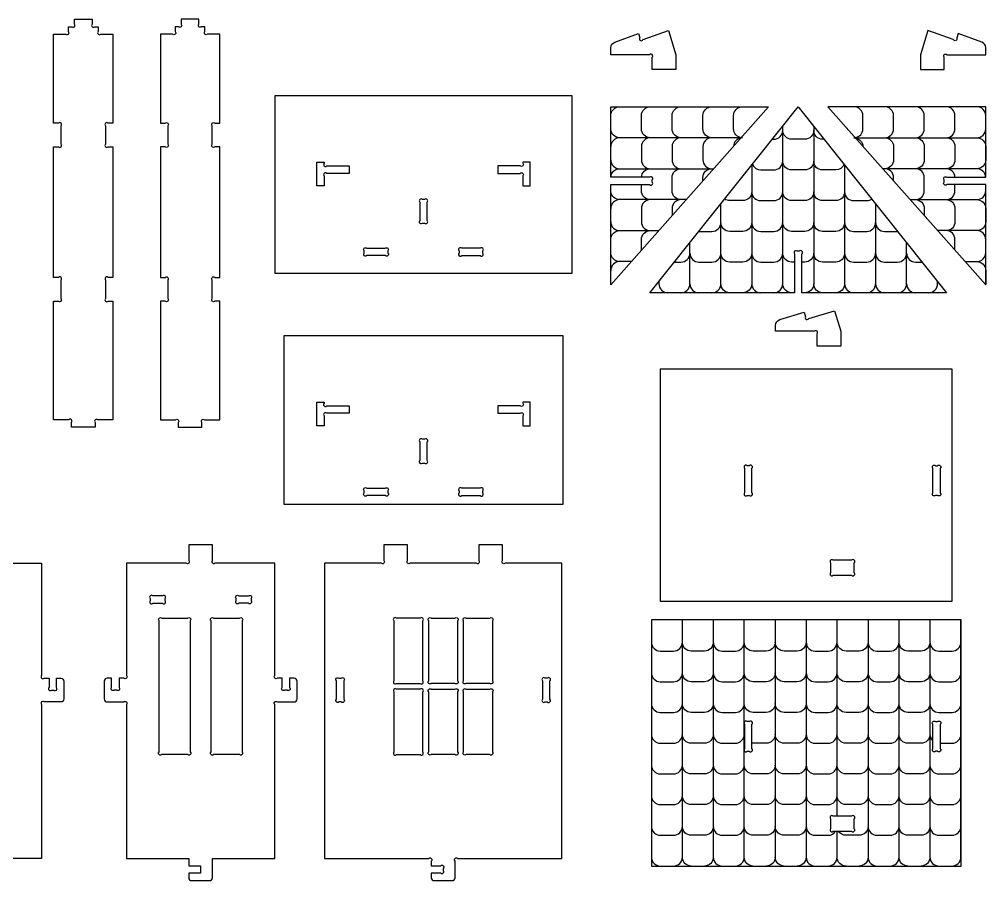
# Model space of a CAD drawing. Extents: x -988 to 3654, y 1395 to 5305.
# Drawn here: x 2078 to 3642, y 1395 to 2789 of the extents above; entities that cross this region are included whole.
import ezdxf

# ---------------------------------------------------------------- set-up
doc = ezdxf.new("R2010")
doc.units = 0
doc.header["$MEASUREMENT"] = 0
doc.layers.add('LAYER1', color=18, linetype='CONTINUOUS')

msp = doc.modelspace()

# ---------------------------------------------------------------- linework, layer by layer
at = {"layer": 'LAYER1'}
for points in [[(2229.9, 2620.8), (2222.1, 2620.8, 1), (2217.9, 2616.5), (2217.9, 2586.7, 1), (2222.1, 2582.4), (2229.9, 2582.4), (2229.9, 2371.2), (2222.1, 2371.2, 1), (2217.9, 2366.9), (2217.9, 2337.1, 1), (2222.1, 2332.8), (2229.9, 2332.8), (2229.9, 2140.8), (2205.3, 2140.8, 1), (2201.1, 2136.5), (2201.1, 2128.8), (2162.7, 2128.8), (2162.7, 2136.5, 1), (2158.4, 2140.8), (2133.9, 2140.8), (2133.9, 2332.8), (2141.6, 2332.8, 1), (2145.9, 2337.1), (2145.9, 2366.9, 1), (2141.6, 2371.2), (2133.9, 2371.2), (2133.9, 2582.4), (2141.6, 2582.4, 1), (2145.9, 2586.7), (2145.9, 2616.5, 1), (2141.6, 2620.8), (2133.9, 2620.8), (2133.9, 2764.8), (2153.6, 2764.8, 1), (2157.9, 2769.1), (2157.9, 2776.8), (2163.2, 2776.8, 1), (2167.5, 2781.1), (2167.5, 2788.8), (2196.3, 2788.8), (2196.3, 2781.1, 1), (2200.5, 2776.8), (2205.9, 2776.8), (2205.9, 2769.1, 1), (2210.1, 2764.8), (2229.9, 2764.8)], [(2306.7, 2620.8), (2314.5, 2620.8, -1), (2318.7, 2616.5), (2318.7, 2586.7, -1), (2314.5, 2582.4), (2306.7, 2582.4), (2306.7, 2371.2), (2314.5, 2371.2, -1), (2318.7, 2366.9), (2318.7, 2337.1, -1), (2314.5, 2332.8), (2306.7, 2332.8), (2306.7, 2140.8), (2331.3, 2140.8, -1), (2335.5, 2136.5), (2335.5, 2128.8), (2373.9, 2128.8), (2373.9, 2136.5, -1), (2378.2, 2140.8), (2402.7, 2140.8), (2402.7, 2332.8), (2395, 2332.8, -1), (2390.7, 2337.1), (2390.7, 2366.9, -1), (2395, 2371.2), (2402.7, 2371.2), (2402.7, 2582.4), (2395, 2582.4, -1), (2390.7, 2586.7), (2390.7, 2616.5, -1), (2395, 2620.8), (2402.7, 2620.8), (2402.7, 2764.8), (2383, 2764.8, -1), (2378.7, 2769.1), (2378.7, 2776.8), (2373.4, 2776.8, -1), (2369.1, 2781.1), (2369.1, 2788.8), (2340.3, 2788.8), (2340.3, 2781.1, -1), (2336.1, 2776.8), (2330.7, 2776.8), (2330.7, 2769.1, -1), (2326.5, 2764.8), (2306.7, 2764.8)], [(3102.7, 2707.6), (3102.7, 2727.4, 1), (3098.4, 2731.6), (3035.6, 2731.6), (3035.6, 2742.9, -0.315299), (3042, 2751.9), (3080.3, 2765.9), (3082.5, 2758.7, 1), (3088, 2755.9), (3129.2, 2770.9), (3141.1, 2731.6), (3141.1, 2707.6)], [(3575.4, 2707.6), (3575.4, 2727.4, -1), (3579.7, 2731.6), (3642.5, 2731.6), (3642.5, 2742.9, 0.315299), (3636.1, 2751.9), (3597.8, 2765.9), (3595.6, 2758.7, -1), (3590.1, 2755.9), (3548.9, 2770.9), (3537, 2731.6), (3537, 2707.6)], [(3035.6, 2521.3), (3098.6, 2521.3, 1), (3102.8, 2525.5), (3102.8, 2529, 1), (3098.6, 2533.3), (3035.6, 2533.3), (3035.6, 2647.3), (3291.1, 2647.3), (3035.6, 2359.3)], [(3099.1, 2346.4), (3339.1, 2647.3), (3579.1, 2346.4), (3345.1, 2346.4), (3345.1, 2409.3, 1), (3340.8, 2413.6), (3337.3, 2413.6, 1), (3333.1, 2409.3), (3333.1, 2346.4)], [(3642.5, 2521.3), (3579.5, 2521.3, -1), (3575.3, 2525.5), (3575.3, 2529, -1), (3579.5, 2533.3), (3642.5, 2533.3), (3642.5, 2647.3), (3387.1, 2647.3), (3642.5, 2359.3)], [(2571.7, 2557.6), (2571.7, 2555.8, 1), (2576, 2551.6), (2612.4, 2551.6), (2612.4, 2539.6), (2576, 2539.6, 1), (2571.7, 2535.3), (2571.7, 2519.2), (2559.7, 2519.2), (2559.7, 2557.6)], [(2893.3, 2557.6), (2893.3, 2555.8, -1), (2889.1, 2551.6), (2852.7, 2551.6), (2852.7, 2539.6), (2889.1, 2539.6, -1), (2893.3, 2535.3), (2893.3, 2519.2), (2905.3, 2519.2), (2905.3, 2557.6)], [(2726.5, 2493.1), (2726.5, 2463.2, 1), (2730.8, 2459), (2734.3, 2459, 1), (2738.5, 2463.2), (2738.5, 2493.1, 1), (2734.3, 2497.4), (2730.8, 2497.4, 1)], [(2674.9, 2414.1), (2674.9, 2410.6, -1), (2670.7, 2406.4), (2640.8, 2406.4, -1), (2636.5, 2410.6), (2636.5, 2414.1, -1), (2640.8, 2418.4), (2670.7, 2418.4, -1)], [(2790.1, 2414.1), (2790.1, 2410.6, 1), (2794.4, 2406.4), (2824.3, 2406.4, 1), (2828.5, 2410.6), (2828.5, 2414.1, 1), (2824.3, 2418.4), (2794.4, 2418.4, 1)], [(3369.6, 2260), (3369.6, 2279.7, 1), (3365.3, 2284), (3302.5, 2284), (3302.5, 2293.7, -0.330467), (3309.3, 2302.9), (3348.5, 2314.8), (3350.7, 2307.4, 1), (3356, 2304.5), (3397.9, 2317.2), (3408, 2284), (3408, 2260)], [(2571.7, 2169.3), (2571.7, 2167.6, 1), (2576, 2163.3), (2612.4, 2163.3), (2612.4, 2151.3), (2576, 2151.3, 1), (2571.7, 2147.1), (2571.7, 2130.9), (2559.7, 2130.9), (2559.7, 2169.3)], [(2893.3, 2169.3), (2893.3, 2167.6, -1), (2889.1, 2163.3), (2852.7, 2163.3), (2852.7, 2151.3), (2889.1, 2151.3, -1), (2893.3, 2147.1), (2893.3, 2130.9), (2905.3, 2130.9), (2905.3, 2169.3)], [(2726.5, 2104.9), (2726.5, 2075, 1), (2730.8, 2070.8), (2734.3, 2070.8, 1), (2738.5, 2075), (2738.5, 2104.9, 1), (2734.3, 2109.2), (2730.8, 2109.2, 1)], [(3252.2, 2062.3), (3252.2, 2022.8, 1), (3256.4, 2018.5), (3259.9, 2018.5, 1), (3264.2, 2022.8), (3264.2, 2062.3, 1), (3259.9, 2066.5), (3256.4, 2066.5, 1)], [(3569, 2062.3), (3569, 2022.8, -1), (3564.7, 2018.5), (3561.2, 2018.5, -1), (3557, 2022.8), (3557, 2062.3, -1), (3561.2, 2066.5), (3564.7, 2066.5, -1)], [(2640.8, 2030.1), (2670.7, 2030.1, -1), (2674.9, 2025.9), (2674.9, 2022.4, -1), (2670.7, 2018.1), (2640.8, 2018.1, -1), (2636.5, 2022.4), (2636.5, 2025.9, -1)], [(2790.1, 2025.9), (2790.1, 2022.4, 1), (2794.4, 2018.1), (2824.3, 2018.1, 1), (2828.5, 2022.4), (2828.5, 2025.9, 1), (2824.3, 2030.1), (2794.4, 2030.1, 1)], [(2515.8, 1722.7), (2515.8, 1707.7, -1), (2511.6, 1703.5), (2508.1, 1703.5, -1), (2503.8, 1707.7), (2503.8, 1722.7), (2496.1, 1722.7, -1), (2491.8, 1726.9), (2491.8, 1908.7), (2395.3, 1908.7, -1), (2391, 1912.9), (2391, 1938.7), (2352.6, 1938.7), (2352.6, 1912.9, -1), (2348.4, 1908.7), (2251.8, 1908.7), (2251.8, 1726.9, -1), (2247.6, 1722.7), (2239.8, 1722.7), (2239.8, 1707.7, -1), (2235.6, 1703.5), (2232.1, 1703.5, -1), (2227.8, 1707.7), (2227.8, 1722.7), (2220.6, 1722.7, 0.414214), (2215.8, 1717.9), (2215.8, 1689.1, 0.414214), (2220.6, 1684.3), (2247.6, 1684.3, -1), (2251.8, 1680), (2251.8, 1431.1), (2352.6, 1431.1), (2352.6, 1419.1), (2371.8, 1419.1), (2371.8, 1407.1), (2352.6, 1407.1), (2352.6, 1399.9, 0.414214), (2357.4, 1395.1), (2386.2, 1395.1, 0.414214), (2391, 1399.9), (2391, 1431.1), (2491.8, 1431.1), (2491.8, 1680, -1), (2496.1, 1684.3), (2523, 1684.3, 0.414214), (2527.8, 1689.1), (2527.8, 1717.9, 0.414214), (2523, 1722.7)], [(2822, 1938.7), (2822, 1912.9, -1), (2817.7, 1908.7), (2711, 1908.7, -1), (2706.8, 1912.9), (2706.8, 1938.7), (2668.4, 1938.7), (2668.4, 1912.9, -1), (2664.1, 1908.7), (2572.4, 1908.7), (2572.4, 1431.1), (2740.9, 1431.1, -1), (2745.2, 1426.8), (2745.2, 1419.1), (2760.1, 1419.1, -1), (2764.4, 1414.8), (2764.4, 1411.3, -1), (2760.1, 1407.1), (2745.2, 1407.1), (2745.2, 1399.9, 0.414214), (2750, 1395.1), (2778.8, 1395.1, 0.414214), (2783.6, 1399.9), (2783.6, 1426.8, -1), (2787.8, 1431.1), (2956.4, 1431.1), (2956.4, 1908.7), (2864.6, 1908.7, -1), (2860.4, 1912.9), (2860.4, 1938.7)], [(3395.6, 1889.2), (3425.5, 1889.2, 1), (3429.8, 1893.4), (3429.8, 1909.3, 1), (3425.5, 1913.6), (3395.6, 1913.6, 1), (3391.4, 1909.3), (3391.4, 1893.4, 1)], [(2294.5, 1843.9), (2310, 1843.9, 1), (2314.2, 1848.1), (2314.2, 1851.6, 1), (2310, 1855.9), (2294.5, 1855.9, 1), (2290.2, 1851.6), (2290.2, 1848.1, 1)], [(2433.7, 1855.9), (2449.2, 1855.9, -1), (2453.4, 1851.6), (2453.4, 1848.1, -1), (2449.2, 1843.9), (2433.7, 1843.9, -1), (2429.4, 1848.1), (2429.4, 1851.6, -1)], [(2304.6, 1603.3), (2304.6, 1815.6, -1), (2308.9, 1819.9), (2350.8, 1819.9, -1), (2355, 1815.6), (2355, 1603.3, -1), (2350.8, 1599.1), (2308.9, 1599.1, -1)], [(2388.6, 1603.3), (2388.6, 1815.6, -1), (2392.9, 1819.9), (2434.8, 1819.9, -1), (2439, 1815.6), (2439, 1603.3, -1), (2434.8, 1599.1), (2392.9, 1599.1, -1)], [(2684.6, 1815.6), (2684.6, 1718.5, 1), (2688.8, 1714.3), (2727.1, 1714.3, 1), (2731.4, 1718.5), (2731.4, 1815.6, 1), (2727.1, 1819.9), (2688.8, 1819.9, 1)], [(2745.2, 1819.9), (2783.5, 1819.9, -1), (2787.8, 1815.6), (2787.8, 1718.5, -1), (2783.5, 1714.3), (2745.2, 1714.3, -1), (2741, 1718.5), (2741, 1815.6, -1)], [(2797.4, 1718.5), (2797.4, 1815.6, -1), (2801.6, 1819.9), (2839.9, 1819.9, -1), (2844.2, 1815.6), (2844.2, 1718.5, -1), (2839.9, 1714.3), (2801.6, 1714.3, -1)], [(2603.6, 1718.4), (2603.6, 1688.5, -1), (2599.3, 1684.3), (2595.8, 1684.3, -1), (2591.6, 1688.5), (2591.6, 1718.4, -1), (2595.8, 1722.7), (2599.3, 1722.7, -1)], [(2925.2, 1718.4), (2925.2, 1688.5, 1), (2929.4, 1684.3), (2932.9, 1684.3, 1), (2937.2, 1688.5), (2937.2, 1718.4, 1), (2932.9, 1722.7), (2929.4, 1722.7, 1)], [(2684.6, 1700.4), (2684.6, 1603.3, 1), (2688.8, 1599.1), (2727.1, 1599.1, 1), (2731.4, 1603.3), (2731.4, 1700.4, 1), (2727.1, 1704.7), (2688.8, 1704.7, 1)], [(2745.2, 1704.7), (2783.5, 1704.7, -1), (2787.8, 1700.4), (2787.8, 1603.3, -1), (2783.5, 1599.1), (2745.2, 1599.1, -1), (2741, 1603.3), (2741, 1700.4, -1)], [(2844.2, 1700.4), (2844.2, 1603.3, -1), (2839.9, 1599.1), (2801.6, 1599.1, -1), (2797.4, 1603.3), (2797.4, 1700.4, -1), (2801.6, 1704.7), (2839.9, 1704.7, -1)], [(3252.2, 1648.1), (3252.2, 1608.6, 1), (3256.4, 1604.4), (3259.9, 1604.4, 1), (3264.2, 1608.6), (3264.2, 1648.1, 1), (3259.9, 1652.4), (3256.4, 1652.4, 1)], [(3569, 1648.1), (3569, 1608.6, -1), (3564.7, 1604.4), (3561.2, 1604.4, -1), (3557, 1608.6), (3557, 1648.1, -1), (3561.2, 1652.4), (3564.7, 1652.4, -1)], [(3395.6, 1475), (3425.5, 1475, 1), (3429.8, 1479.2), (3429.8, 1495.1, 1), (3425.5, 1499.4), (3395.6, 1499.4, 1), (3391.4, 1495.1), (3391.4, 1479.2, 1)]]:
    msp.add_lwpolyline(points, format="xyb", close=True, dxfattribs=at)
for points in [[(2492.5, 2665.6), (2972.5, 2665.6), (2972.5, 2377.6), (2492.5, 2377.6)], [(2506.9, 2277.3), (2958.1, 2277.3), (2958.1, 2003.7), (2506.9, 2003.7)], [(3588.2, 2222.7), (3115.8, 2222.7), (3115.8, 1847.4), (3588.2, 1847.4)], [(3101.4, 1418.8), (3602.6, 1418.8), (3602.6, 1817.2), (3101.4, 1817.2)]]:
    msp.add_lwpolyline(points, close=True, dxfattribs=at)
for points in [[(3035.6, 2632.9, -0.414214), (3050, 2647.3)], [(3099.7, 2597.2, -0.414214), (3085.3, 2611.6), (3085.3, 2632.9, -0.414214), (3099.7, 2647.3)], [(3149.4, 2597.2, -0.414214), (3135, 2611.6), (3135, 2632.9, -0.414214), (3149.4, 2647.3)], [(3199.1, 2597.2, -0.414214), (3184.7, 2611.6), (3184.7, 2632.9, -0.414214), (3199.1, 2647.3)], [(3246.8, 2597.3, -0.373636), (3234.4, 2611.6), (3234.4, 2632.9, -0.414214), (3248.8, 2647.3)], [(3431.4, 2597.3, 0.373636), (3443.7, 2611.6), (3443.7, 2632.9, 0.414214), (3429.3, 2647.3)], [(3479, 2597.2, 0.414214), (3493.4, 2611.6), (3493.4, 2632.9, 0.414214), (3479, 2647.3)], [(3528.7, 2597.2, 0.414214), (3543.1, 2611.6), (3543.1, 2632.9, 0.414214), (3528.7, 2647.3)], [(3578.4, 2597.2), (3628.1, 2597.2, 0.414214), (3642.5, 2611.6), (3642.5, 2632.9, 0.414214), (3628.1, 2647.3), (3578.4, 2647.3)], [(3578.4, 2597.2, 0.414214), (3592.8, 2611.6), (3592.8, 2632.9, 0.414214), (3578.4, 2647.3)], [(3328.4, 2346.4, -0.414214), (3314, 2360.8), (3314, 2615.9)], [(3364.1, 2615.9), (3364.1, 2360.8, -0.414214), (3349.7, 2346.4)], [(3248.8, 2597.2), (3050, 2597.2, -0.414214), (3035.6, 2611.6)], [(3050, 2597.2, 0.414214), (3035.6, 2582.8)], [(3099.7, 2597.2, 0.414214), (3085.3, 2582.8), (3085.3, 2561.5, 0.414214), (3099.7, 2547.1)], [(3149.4, 2597.2, 0.414214), (3135, 2582.8), (3135, 2561.5, 0.414214), (3149.4, 2547.1)], [(3199.1, 2597.2, 0.414214), (3184.7, 2582.8), (3184.7, 2561.5, 0.414214), (3199.1, 2547.1)], [(3246.5, 2597, 0.356207), (3234.4, 2583.4)], [(3297.2, 2594.8), (3299.6, 2594.8, 0.414214), (3314, 2609.2)], [(3364.1, 2609.2, -0.414214), (3349.7, 2594.8), (3328.4, 2594.8, -0.414214), (3314, 2609.2)], [(3380.9, 2594.8), (3378.5, 2594.8, -0.414214), (3364.1, 2609.2)], [(3431.6, 2597, -0.356207), (3443.7, 2583.4)], [(3479, 2597.2, -0.414214), (3493.4, 2582.8), (3493.4, 2561.5, -0.414214), (3479, 2547.1)], [(3528.7, 2597.2, -0.414214), (3543.1, 2582.8), (3543.1, 2561.5, -0.414214), (3528.7, 2547.1)], [(3578.4, 2597.2), (3628.1, 2597.2, -0.414214), (3642.5, 2582.8), (3642.5, 2561.5, -0.414214), (3628.1, 2547.1), (3578.4, 2547.1)], [(3578.4, 2597.2, -0.414214), (3592.8, 2582.8), (3592.8, 2561.5, -0.414214), (3578.4, 2547.1)], [(3035.6, 2561.5, 0.414214), (3050, 2547.1)], [(3263.9, 2553.1), (3263.9, 2360.8, -0.414214), (3249.5, 2346.4)], [(3264.9, 2554.3, 0.309756), (3278.3, 2545.1), (3299.6, 2545.1, 0.414214), (3314, 2559.5)], [(3364.1, 2559.5, -0.414214), (3349.7, 2545.1), (3328.4, 2545.1, -0.414214), (3314, 2559.5)], [(3413.2, 2554.3, -0.309756), (3399.8, 2545.1), (3378.5, 2545.1, -0.414214), (3364.1, 2559.5)], [(3414.2, 2553.1), (3414.2, 2360.8, 0.414214), (3428.6, 2346.4)], [(3035.7, 2533.3, -0.402258), (3050, 2547.1), (3202.2, 2547.1)], [(3085.3, 2533.3, -0.402258), (3099.7, 2547.1)], [(3149.4, 2497, -0.414214), (3135, 2511.4), (3135, 2532.7, -0.414214), (3149.4, 2547.1)], [(3184.7, 2527.4), (3184.7, 2532.7, -0.414214), (3199.1, 2547.1)], [(3493.4, 2527.4), (3493.4, 2532.7, 0.414214), (3479, 2547.1)], [(3528.7, 2497, 0.414214), (3543.1, 2511.4), (3543.1, 2532.7, 0.414214), (3528.7, 2547.1)], [(3642.4, 2533.3, 0.402258), (3628.1, 2547.1), (3578.4, 2547.1)], [(3592.8, 2533.3, 0.402258), (3578.4, 2547.1)], [(3099.7, 2497, -0.414214), (3085.3, 2511.4), (3085.3, 2521.3)], [(3578.4, 2497), (3628.1, 2497, 0.414214), (3642.5, 2511.4), (3642.5, 2521.3)], [(3578.4, 2497, 0.414214), (3592.8, 2511.4), (3592.8, 2521.3)], [(3157.8, 2497), (3050, 2497, -0.414214), (3035.6, 2511.4)], [(3263.9, 2509.8, -0.414214), (3249.5, 2495.4), (3228.2, 2495.4, -0.153351), (3220, 2498)], [(3263.9, 2509.8, 0.414214), (3278.3, 2495.4), (3299.6, 2495.4, 0.414214), (3314, 2509.8)], [(3364.1, 2509.8, -0.414214), (3349.7, 2495.4), (3328.4, 2495.4, -0.414214), (3314, 2509.8)], [(3414.2, 2509.8, -0.414214), (3399.8, 2495.4), (3378.5, 2495.4, -0.414214), (3364.1, 2509.8)], [(3414.2, 2509.8, 0.414214), (3428.6, 2495.4), (3449.9, 2495.4, 0.153351), (3458.1, 2498)], [(3050, 2497, 0.414214), (3035.6, 2482.6)], [(3099.7, 2497, 0.414214), (3085.3, 2482.6), (3085.3, 2461.3, 0.414214), (3099.7, 2446.9)], [(3149.4, 2497, 0.414214), (3135, 2482.6), (3135, 2471.3)], [(3228.2, 2346.4, -0.414214), (3213.8, 2360.8), (3213.8, 2490.3)], [(3464.3, 2490.3), (3464.3, 2360.8, 0.414214), (3478.7, 2346.4)], [(3528.7, 2497, -0.414214), (3543.1, 2482.6), (3543.1, 2471.3)], [(3578.4, 2497), (3628.1, 2497, -0.414214), (3642.5, 2482.6), (3642.5, 2461.3, -0.414214), (3628.1, 2446.9), (3578.4, 2446.9)], [(3578.4, 2497, -0.414214), (3592.8, 2482.6), (3592.8, 2461.3, -0.414214), (3578.4, 2446.9)], [(3035.6, 2461.3, 0.414214), (3050, 2446.9), (3113.4, 2446.9)], [(3178.3, 2445.7), (3199.4, 2445.7, 0.414214), (3213.8, 2460.1)], [(3263.9, 2460.1, -0.414214), (3249.5, 2445.7), (3228.2, 2445.7, -0.414214), (3213.8, 2460.1)], [(3263.9, 2460.1, 0.414214), (3278.3, 2445.7), (3299.6, 2445.7, 0.414214), (3314, 2460.1)], [(3364.1, 2460.1, -0.414214), (3349.7, 2445.7), (3328.4, 2445.7, -0.414214), (3314, 2460.1)], [(3414.2, 2460.1, -0.414214), (3399.8, 2445.7), (3378.5, 2445.7, -0.414214), (3364.1, 2460.1)], [(3414.2, 2460.1, 0.414214), (3428.6, 2445.7), (3449.9, 2445.7, 0.414214), (3464.3, 2460.1)], [(3464.3, 2460.1, 0.414214), (3478.7, 2445.7), (3499.8, 2445.7)], [(3035.6, 2432.5, -0.414214), (3050, 2446.9)], [(3085.3, 2415.3), (3085.3, 2432.5, -0.414214), (3099.7, 2446.9)], [(3592.8, 2415.3), (3592.8, 2432.5, 0.414214), (3578.4, 2446.9), (3564.8, 2446.9)], [(3609.2, 2396.8), (3628.1, 2396.8, 0.414214), (3642.5, 2411.2), (3642.5, 2432.5, 0.414214), (3628.1, 2446.9), (3578.4, 2446.9)], [(3149.3, 2346.4, 0.414214), (3163.7, 2360.8), (3163.7, 2427.5)], [(3500, 2346.4, 0.414214), (3514.4, 2360.8), (3514.4, 2427.5)], [(3050, 2396.8, -0.414214), (3035.6, 2411.2)], [(3138.7, 2396.1), (3149.3, 2396.1, 0.414214), (3163.7, 2410.5)], [(3163.7, 2410.5, 0.414214), (3178.1, 2396.1), (3199.4, 2396.1, 0.414214), (3213.8, 2410.5)], [(3263.9, 2410.5, -0.414214), (3249.5, 2396.1), (3228.2, 2396.1, -0.414214), (3213.8, 2410.5)], [(3263.9, 2410.5, 0.414214), (3278.3, 2396.1), (3299.6, 2396.1, 0.414214), (3314, 2410.5)], [(3333.1, 2396.1), (3328.4, 2396.1, -0.414214), (3314, 2410.5)], [(3364.1, 2410.5, -0.414214), (3349.7, 2396.1), (3345.1, 2396.1)], [(3414.2, 2410.5, -0.414214), (3399.8, 2396.1), (3378.5, 2396.1, -0.414214), (3364.1, 2410.5)], [(3414.2, 2410.5, 0.414214), (3428.6, 2396.1), (3449.9, 2396.1, 0.414214), (3464.3, 2410.5)], [(3464.3, 2410.5, 0.414214), (3478.7, 2396.1), (3500, 2396.1, 0.414214), (3514.4, 2410.5)], [(3514.4, 2410.5, 0.414214), (3528.8, 2396.1), (3539.4, 2396.1)], [(3068.9, 2396.8), (3050, 2396.8, 0.414214), (3035.6, 2382.4)], [(3609.2, 2396.8), (3628.1, 2396.8, -0.414214), (3642.5, 2382.4), (3642.5, 2361.1, -0.029842), (3642.4, 2359.4)], [(3113.6, 2364.6), (3113.6, 2360.8, 0.414214), (3128, 2346.4)], [(3550.1, 2346.4, 0.414214), (3564.5, 2360.8), (3564.5, 2364.6)], [(3035.6, 2361.1, 0.029842), (3035.8, 2359.4)], [(3163.7, 2360.8, 0.414214), (3178.1, 2346.4)], [(3199.4, 2346.4, 0.414214), (3213.8, 2360.8)], [(3263.9, 2360.8, 0.414214), (3278.3, 2346.4)], [(3299.6, 2346.4, 0.414214), (3314, 2360.8)], [(3378.5, 2346.4, -0.414214), (3364.1, 2360.8)], [(3414.2, 2360.8, -0.414214), (3399.8, 2346.4)], [(3449.9, 2346.4, 0.414214), (3464.3, 2360.8)], [(3514.4, 2360.8, 0.414214), (3528.8, 2346.4)], [(2017.9, 1908.7), (2114.4, 1908.7), (2114.4, 1726.9, 1), (2118.7, 1722.7), (2126.4, 1722.7), (2126.4, 1707.7, 1), (2130.7, 1703.5), (2134.2, 1703.5, 1), (2138.4, 1707.7), (2138.4, 1722.7), (2145.6, 1722.7, -0.414214), (2150.4, 1717.9), (2150.4, 1689.1, -0.414214), (2145.6, 1684.3), (2118.7, 1684.3, 1), (2114.4, 1680), (2114.4, 1431.1), (2017.9, 1431.1, 1)], [(3201.6, 1681.6, -0.414214), (3187.2, 1667.2), (3165.9, 1667.2, -0.414214), (3151.5, 1681.6), (3151.5, 1817.2)], [(3201.6, 1817.2), (3201.6, 1681.6, 0.414214), (3216, 1667.2), (3237.3, 1667.2, 0.414214), (3251.7, 1681.6), (3251.7, 1817.2)], [(3301.8, 1817.2), (3301.8, 1681.6, -0.414214), (3287.4, 1667.2), (3266.1, 1667.2, -0.414214), (3251.7, 1681.6)], [(3351.9, 1817.2), (3351.9, 1681.6, -0.414214), (3337.5, 1667.2), (3316.2, 1667.2, -0.414214), (3301.8, 1681.6)], [(3452.1, 1681.6, -0.414214), (3437.7, 1667.2), (3416.4, 1667.2, -0.414214), (3402, 1681.6), (3402, 1817.2)], [(3452.1, 1817.2), (3452.1, 1681.6, 0.414214), (3466.5, 1667.2), (3487.8, 1667.2, 0.414214), (3502.2, 1681.6), (3502.2, 1817.2)], [(3552.3, 1817.2), (3552.3, 1681.6, -0.414214), (3537.9, 1667.2), (3516.6, 1667.2, -0.414214), (3502.2, 1681.6)], [(3552.3, 1681.6, 0.414214), (3566.7, 1667.2), (3588, 1667.2, 0.414214), (3602.4, 1681.6), (3602.4, 1817.2)], [(3101.4, 1781, 0.414214), (3115.8, 1766.6), (3137.1, 1766.6, 0.414214), (3151.5, 1781)], [(3201.6, 1781, -0.414214), (3187.2, 1766.6), (3165.9, 1766.6, -0.414214), (3151.5, 1781)], [(3201.6, 1781, 0.414214), (3216, 1766.6), (3237.3, 1766.6, 0.414214), (3251.7, 1781)], [(3301.8, 1781, -0.414214), (3287.4, 1766.6), (3266.1, 1766.6, -0.414214), (3251.7, 1781)], [(3351.9, 1781, -0.414214), (3337.5, 1766.6), (3316.2, 1766.6, -0.414214), (3301.8, 1781)], [(3351.9, 1781, 0.414214), (3366.3, 1766.6), (3387.6, 1766.6, 0.414214), (3402, 1781)], [(3452.1, 1781, -0.414214), (3437.7, 1766.6), (3416.4, 1766.6, -0.414214), (3402, 1781)], [(3452.1, 1781, 0.414214), (3466.5, 1766.6), (3487.8, 1766.6, 0.414214), (3502.2, 1781)], [(3552.3, 1781, -0.414214), (3537.9, 1766.6), (3516.6, 1766.6, -0.414214), (3502.2, 1781)], [(3552.3, 1781, 0.414214), (3566.7, 1766.6), (3588, 1766.6, 0.414214), (3602.4, 1781)], [(3101.4, 1731.3, 0.414214), (3115.8, 1716.9), (3137.1, 1716.9, 0.414214), (3151.5, 1731.3)], [(3201.6, 1731.3, -0.414214), (3187.2, 1716.9), (3165.9, 1716.9, -0.414214), (3151.5, 1731.3)], [(3201.6, 1731.3, 0.414214), (3216, 1716.9), (3237.3, 1716.9, 0.414214), (3251.7, 1731.3)], [(3301.8, 1731.3, -0.414214), (3287.4, 1716.9), (3266.1, 1716.9, -0.414214), (3251.7, 1731.3)], [(3351.9, 1731.3, -0.414214), (3337.5, 1716.9), (3316.2, 1716.9, -0.414214), (3301.8, 1731.3)], [(3351.9, 1731.3, 0.414214), (3366.3, 1716.9), (3387.6, 1716.9, 0.414214), (3402, 1731.3)], [(3452.1, 1731.3, -0.414214), (3437.7, 1716.9), (3416.4, 1716.9, -0.414214), (3402, 1731.3)], [(3452.1, 1731.3, 0.414214), (3466.5, 1716.9), (3487.8, 1716.9, 0.414214), (3502.2, 1731.3)], [(3552.3, 1731.3, -0.414214), (3537.9, 1716.9), (3516.6, 1716.9, -0.414214), (3502.2, 1731.3)], [(3552.3, 1731.3, 0.414214), (3566.7, 1716.9), (3588, 1716.9, 0.414214), (3602.4, 1731.3)], [(3101.4, 1681.6, 0.414214), (3115.8, 1667.2), (3137.1, 1667.2, 0.414214), (3151.5, 1681.6)], [(3137.1, 1418.8, 0.414214), (3151.5, 1433.2), (3151.5, 1681.3)], [(3201.6, 1681.3), (3201.6, 1433.2, 0.414214), (3216, 1418.8)], [(3237.3, 1418.8, 0.414214), (3251.7, 1433.2), (3251.7, 1681.3)], [(3301.8, 1681.3), (3301.8, 1433.2, -0.414214), (3287.4, 1418.8)], [(3351.9, 1681.6, 0.414214), (3366.3, 1667.2), (3387.6, 1667.2, 0.414214), (3402, 1681.6)], [(3351.9, 1681.3), (3351.9, 1433.2, 0.414214), (3366.3, 1418.8)], [(3452.1, 1681.3), (3452.1, 1433.2, 0.414214), (3466.5, 1418.8)], [(3516.6, 1418.8, -0.414214), (3502.2, 1433.2), (3502.2, 1681.3)], [(3552.3, 1681.3), (3552.3, 1433.2, -0.414214), (3537.9, 1418.8)], [(3588, 1418.8, 0.414214), (3602.4, 1433.2), (3602.4, 1681.3)], [(3101.4, 1631.9, 0.414214), (3115.8, 1617.5), (3137.1, 1617.5, 0.414214), (3151.5, 1631.9)], [(3201.6, 1631.9, -0.414214), (3187.2, 1617.5), (3165.9, 1617.5, -0.414214), (3151.5, 1631.9)], [(3201.6, 1631.9, 0.414214), (3216, 1617.5), (3237.3, 1617.5, 0.414214), (3251.7, 1631.9)], [(3252.2, 1628.2, -0.064722), (3251.7, 1631.9)], [(3301.8, 1631.9, -0.414214), (3287.4, 1617.5), (3266.1, 1617.5, -0.033471), (3264.2, 1617.6)], [(3351.9, 1631.9, -0.414214), (3337.5, 1617.5), (3316.2, 1617.5, -0.414214), (3301.8, 1631.9)], [(3351.9, 1631.9, 0.414214), (3366.3, 1617.5), (3387.6, 1617.5, 0.414214), (3402, 1631.9)], [(3452.1, 1631.9, -0.414214), (3437.7, 1617.5), (3416.4, 1617.5, -0.414214), (3402, 1631.9)], [(3452.1, 1631.9, 0.414214), (3466.5, 1617.5), (3487.8, 1617.5, 0.414214), (3502.2, 1631.9)], [(3552.3, 1631.9, -0.414214), (3537.9, 1617.5), (3516.6, 1617.5, -0.414214), (3502.2, 1631.9)], [(3552.3, 1631.9, 0.211181), (3557, 1621.3)], [(3569, 1617.5), (3588, 1617.5, 0.414214), (3602.4, 1631.9)], [(3101.4, 1582.2, 0.414214), (3115.8, 1567.8), (3137.1, 1567.8, 0.414214), (3151.5, 1582.2)], [(3201.6, 1582.2, -0.414214), (3187.2, 1567.8), (3165.9, 1567.8, -0.414214), (3151.5, 1582.2)], [(3201.6, 1582.2, 0.414214), (3216, 1567.8), (3237.3, 1567.8, 0.414214), (3251.7, 1582.2)], [(3301.8, 1582.2, -0.414214), (3287.4, 1567.8), (3266.1, 1567.8, -0.414214), (3251.7, 1582.2)], [(3351.9, 1582.2, -0.414214), (3337.5, 1567.8), (3316.2, 1567.8, -0.414214), (3301.8, 1582.2)], [(3351.9, 1582.2, 0.414214), (3366.3, 1567.8), (3387.6, 1567.8, 0.414214), (3402, 1582.2)], [(3452.1, 1582.2, -0.414214), (3437.7, 1567.8), (3416.4, 1567.8, -0.414214), (3402, 1582.2)], [(3452.1, 1582.2, 0.414214), (3466.5, 1567.8), (3487.8, 1567.8, 0.414214), (3502.2, 1582.2)], [(3552.3, 1582.2, -0.414214), (3537.9, 1567.8), (3516.6, 1567.8, -0.414214), (3502.2, 1582.2)], [(3552.3, 1582.2, 0.414214), (3566.7, 1567.8), (3588, 1567.8, 0.414214), (3602.4, 1582.2)], [(3101.4, 1532.6, 0.414214), (3115.8, 1518.2), (3137.1, 1518.2, 0.414214), (3151.5, 1532.6)], [(3201.6, 1532.6, -0.414214), (3187.2, 1518.2), (3165.9, 1518.2, -0.414214), (3151.5, 1532.6)], [(3201.6, 1532.6, 0.414214), (3216, 1518.2), (3237.3, 1518.2, 0.414214), (3251.7, 1532.6)], [(3301.8, 1532.6, -0.414214), (3287.4, 1518.2), (3266.1, 1518.2, -0.414214), (3251.7, 1532.6)], [(3351.9, 1532.6, -0.414214), (3337.5, 1518.2), (3316.2, 1518.2, -0.414214), (3301.8, 1532.6)], [(3351.9, 1532.6, 0.414214), (3366.3, 1518.2), (3387.6, 1518.2, 0.414214), (3402, 1532.6)], [(3452.1, 1532.6, -0.414214), (3437.7, 1518.2), (3416.4, 1518.2, -0.414214), (3402, 1532.6)], [(3452.1, 1532.6, 0.414214), (3466.5, 1518.2), (3487.8, 1518.2, 0.414214), (3502.2, 1532.6)], [(3552.3, 1532.6, -0.414214), (3537.9, 1518.2), (3516.6, 1518.2, -0.414214), (3502.2, 1532.6)], [(3552.3, 1532.6, 0.414214), (3566.7, 1518.2), (3588, 1518.2, 0.414214), (3602.4, 1532.6)], [(3101.4, 1482.9, 0.414214), (3115.8, 1468.5), (3137.1, 1468.5, 0.414214), (3151.5, 1482.9)], [(3201.6, 1482.9, -0.414214), (3187.2, 1468.5), (3165.9, 1468.5, -0.414214), (3151.5, 1482.9)], [(3201.6, 1482.9, 0.414214), (3216, 1468.5), (3237.3, 1468.5, 0.414214), (3251.7, 1482.9)], [(3301.8, 1482.9, -0.414214), (3287.4, 1468.5), (3266.1, 1468.5, -0.414214), (3251.7, 1482.9)], [(3351.9, 1482.9, -0.414214), (3337.5, 1468.5), (3316.2, 1468.5, -0.414214), (3301.8, 1482.9)], [(3351.9, 1482.9, 0.414214), (3366.3, 1468.5), (3387.6, 1468.5, 0.253048), (3399.6, 1475)], [(3416.4, 1418.8, -0.414214), (3402, 1433.2), (3402, 1475)], [(3452.1, 1482.9, -0.414214), (3437.7, 1468.5), (3416.4, 1468.5, -0.253048), (3404.3, 1475)], [(3452.1, 1482.9, 0.414214), (3466.5, 1468.5), (3487.8, 1468.5, 0.414214), (3502.2, 1482.9)], [(3552.3, 1482.9, -0.414214), (3537.9, 1468.5), (3516.6, 1468.5, -0.414214), (3502.2, 1482.9)], [(3552.3, 1482.9, 0.414214), (3566.7, 1468.5), (3588, 1468.5, 0.414214), (3602.4, 1482.9)], [(3101.4, 1433.2, 0.414214), (3115.8, 1418.8)], [(3165.9, 1418.8, -0.414214), (3151.5, 1433.2)], [(3201.6, 1433.2, -0.414214), (3187.2, 1418.8)], [(3266.1, 1418.8, -0.414214), (3251.7, 1433.2)], [(3316.2, 1418.8, -0.414214), (3301.8, 1433.2)], [(3351.9, 1433.2, -0.414214), (3337.5, 1418.8)], [(3387.6, 1418.8, 0.414214), (3402, 1433.2)], [(3452.1, 1433.2, -0.414214), (3437.7, 1418.8)], [(3487.8, 1418.8, 0.414214), (3502.2, 1433.2)], [(3552.3, 1433.2, 0.414214), (3566.7, 1418.8)]]:
    msp.add_lwpolyline(points, format="xyb", dxfattribs=at)
for points in [[(3578.4, 2647.3), (3387.1, 2647.3)], [(3429.3, 2597.2), (3578.4, 2597.2)], [(3578.4, 2547.1), (3475.9, 2547.1)], [(3520.3, 2497), (3578.4, 2497)], [(3402, 1499.4), (3402, 1681.3)]]:
    msp.add_lwpolyline(points, dxfattribs=at)

doc.saveas('drawing.dxf')
